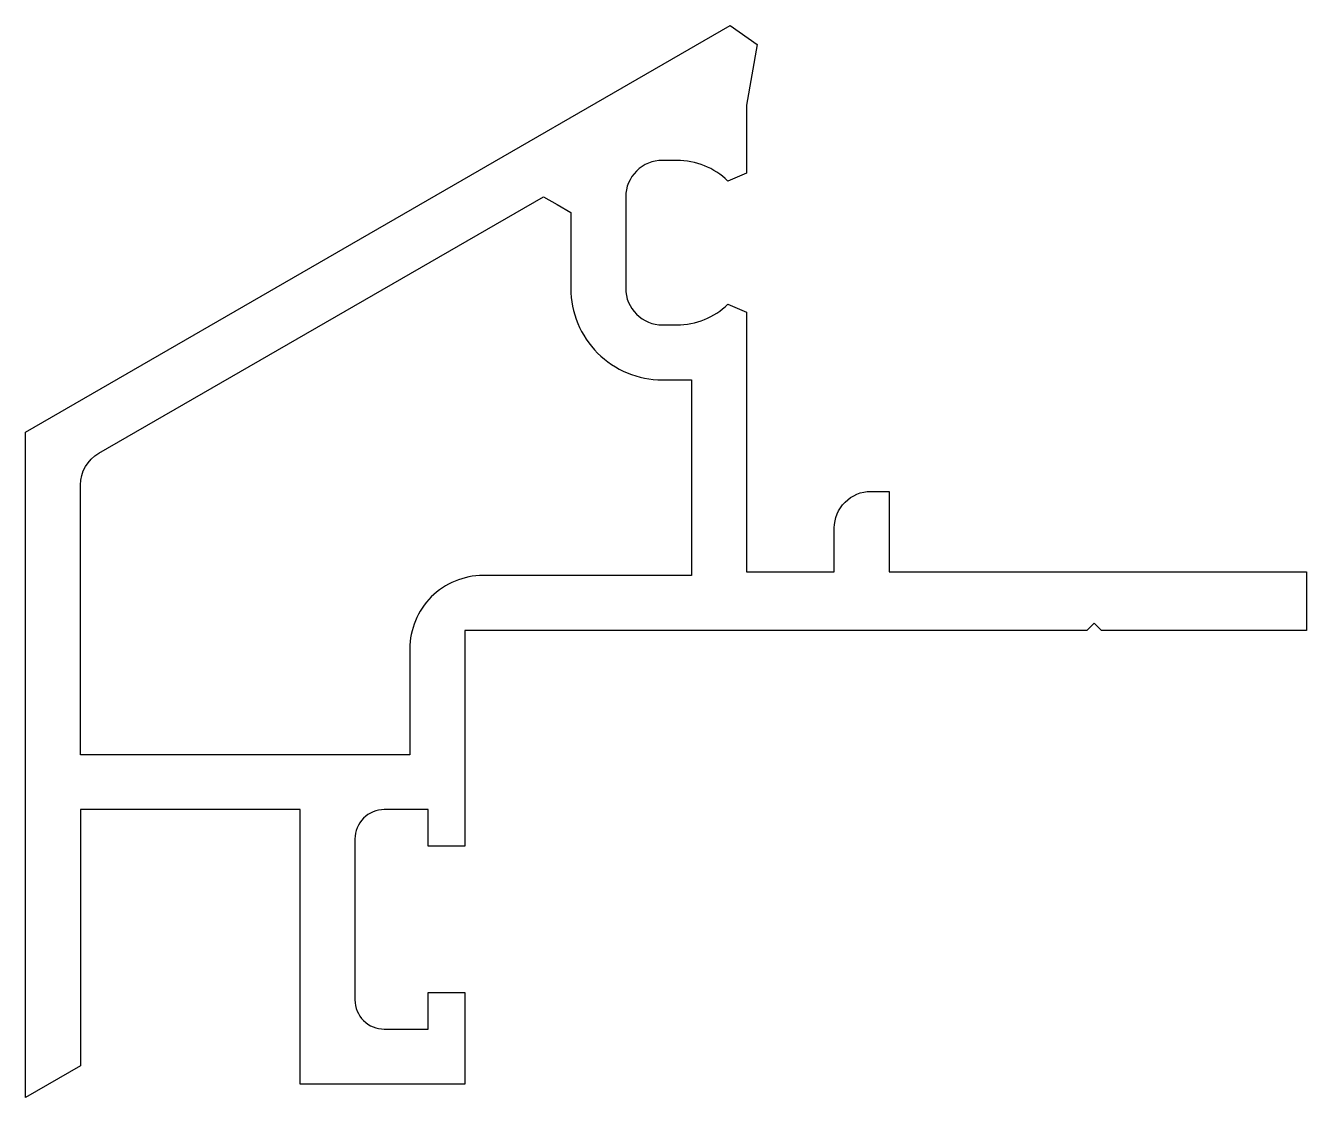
# Model space of a CAD drawing. Header units: millimetres. Extents: x -19.7 to 15.3, y -14.4 to 14.9.
import ezdxf

# ---------------------------------------------------------------- set-up
doc = ezdxf.new("R2010")
doc.units = ezdxf.units.MM

msp = doc.modelspace()

# ---------------------------------------------------------------- linework, layer by layer
for points in [[(-1.902, 11.25), (-2.3, 11.25, 0.414214), (-3.3, 10.25), (-3.3, 7.75, 0.414214), (-2.3, 6.75), (-1.902, 6.75, 0.195107), (-0.509, 7.315), (0, 7.1), (0, 0), (2.4, 0), (2.4, 1.2, -0.414214), (3.4, 2.2), (3.9, 2.2), (3.9, 0), (15.3, 0), (15.3, -1.6), (9.7, -1.6), (9.5, -1.4), (9.3, -1.6), (-7.7, -1.6), (-7.7, -7.5), (-8.7, -7.5), (-8.7, -6.5), (-9.9, -6.5, 0.414214), (-10.7, -7.3), (-10.7, -11.7, 0.414214), (-9.9, -12.5), (-8.7, -12.5), (-8.7, -11.5), (-7.7, -11.5), (-7.7, -14), (-12.2, -14), (-12.2, -6.5), (-18.2, -6.5), (-18.2, -13.5), (-19.7, -14.366), (-19.7, 3.819), (-0.45, 14.933), (0.292, 14.413), (0, 12.755), (0, 10.9), (-0.509, 10.685, 0.195107), (-1.902, 11.25)], [(-5.55, 10.256), (-5.175, 10.04), (-4.8, 9.823), (-4.8, 7.75, 0.414214), (-2.3, 5.25), (-2, 5.25), (-1.5, 5.25), (-1.5, 4.75), (-1.5, 0.4), (-1.5, -0.1), (-2, -0.1), (-7.2, -0.1, 0.414214), (-9.2, -2.1), (-9.2, -4.5), (-9.2, -5), (-9.7, -5), (-17.7, -5), (-18.2, -5), (-18.2, -4.5), (-18.2, 2.376, -0.267949), (-17.7, 3.242)]]:
    msp.add_lwpolyline(points, format="xyb", close=True)

doc.saveas('drawing.dxf')
